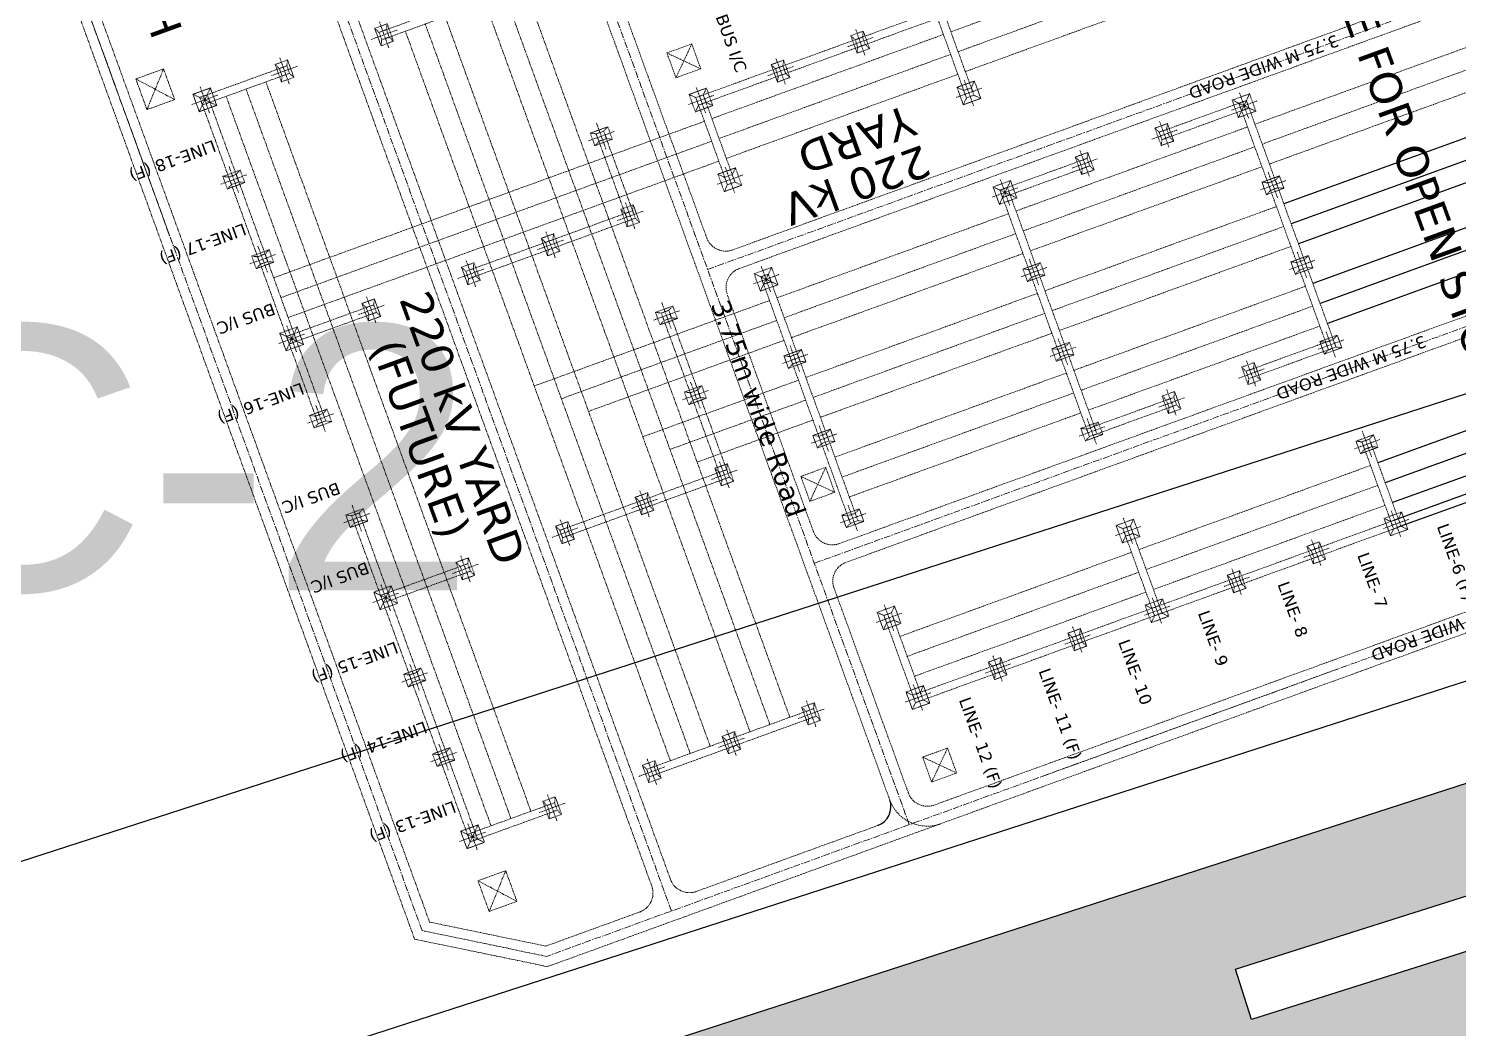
# Model space of a CAD drawing. Header units: metres. Extents: x 201400 to 215600, y 173235 to 1738400.
# Drawn here: x 205219.2 to 205489.1, y 1735489.8 to 1735678.6 of the extents above; entities that cross this region are included whole.
import ezdxf

# ---------------------------------------------------------------- set-up
doc = ezdxf.new("R2010")
doc.units = ezdxf.units.M
for name, pattern in [('CENTER', [2, 1.25, -0.25, 0.25, -0.25]), ('HIDDEN', [0.375, 0.25, -0.125]), ('PHANTOM2', [1.25, 0.625, -0.125, 0.125, -0.125, 0.125, -0.125])]:
    doc.linetypes.add(name, pattern=pattern)
for name, color, linetype in [('A-BLDG-FPRT', 7, 'Continuous'), ('E-LAY-ROAD', 7, 'Continuous'), ('name power lines', 1, 'Continuous'), ('Names', 1, 'Continuous'), ('TXT', 222, 'Continuous')]:
    doc.layers.add(name, color=color, linetype=linetype)
doc.layers.add('E-LAY-CNTRL', color=1, linetype='CENTER', lineweight=0)
doc.layers.add('E-LAY-EXIST', color=8, linetype='HIDDEN', lineweight=0)
doc.layers.add('STREAM', color=7, linetype='Continuous', lineweight=0, true_color=0x3dcfff)
doc.styles.get("Standard").update_dxf_attribs({"font": 'arial.ttf', "height": 50})
doc.styles.add('STYLE1', font='verdana.ttf')

# ---------------------------------------------------------------- blocks, each defined once
blk = doc.blocks.new('TWR_CTG_p')
for p, q in [((-750, 750), (-1750, 1250)), ((1750, 1250), (750, 750)), ((-750, -750), (-1750, -1250)), ((750, -750), (1750, -1250))]:
    blk.add_line(p, q)
for points in [[(-1750, -1250), (1750, -1250), (1750, 1250), (-1750, 1250)], [(-750, -750), (750, -750), (750, 750), (-750, 750)]]:
    blk.add_lwpolyline(points, close=True)
blk = doc.blocks.new('TWR_CTH_p')
for p, q in [((-750, 750), (-1750, 1250)), ((1750, 1250), (750, 750)), ((-750, -750), (-1750, -1250)), ((750, -750), (1750, -1250))]:
    blk.add_line(p, q)
for points in [[(-1750, -1250), (1750, -1250), (1750, 1250), (-1750, 1250)], [(-750, -750), (750, -750), (750, 750), (-750, 750)]]:
    blk.add_lwpolyline(points, close=True)
blk = doc.blocks.new('TWR_CC_p')
for p, q in [((-750, 750), (-1750, 1250)), ((1750, 1250), (750, 750)), ((-750, -750), (-1750, -1250)), ((750, -750), (1750, -1250))]:
    blk.add_line(p, q)
for points in [[(-1750, -1250), (1750, -1250), (1750, 1250), (-1750, 1250)], [(-750, -750), (750, -750), (750, 750), (-750, 750)]]:
    blk.add_lwpolyline(points, close=True)
blk = doc.blocks.new('TWR_CD_p')
for p, q in [((-750, 750), (-1750, 1750)), ((-100, 100), (-750, 750)), ((750, 750), (100, 100)), ((1750, 1750), (750, 750)), ((-1750, -1750), (-750, -750)), ((-100, -100), (-750, -750)), ((100, -100), (750, -750)), ((750, -750), (1750, -1750))]:
    blk.add_line(p, q)
for points in [[(-1750, -1750), (1750, -1750), (1750, 1750), (-1750, 1750)], [(-750, -750), (750, -750), (750, 750), (-750, 750)], [(-100, -100), (100, -100), (100, 100), (-100, 100)]]:
    blk.add_lwpolyline(points, close=True)
blk = doc.blocks.new('TWR_CTI_p')
for p, q in [((-750, 750), (-1750, 1750)), ((-100, 100), (-750, 750)), ((750, 750), (100, 100)), ((1750, 1750), (750, 750)), ((-1750, -1750), (-750, -750)), ((-100, -100), (-750, -750)), ((100, -100), (750, -750)), ((750, -750), (1750, -1750))]:
    blk.add_line(p, q)
for points in [[(-1750, -1750), (1750, -1750), (1750, 1750), (-1750, 1750)], [(-750, -750), (750, -750), (750, 750), (-750, 750)], [(-100, -100), (100, -100), (100, 100), (-100, 100)]]:
    blk.add_lwpolyline(points, close=True)
blk = doc.blocks.new('TWR_CTE_p')
for p, q in [((-750, 750), (-1750, 1750)), ((1750, 1750), (750, 750)), ((-1750, -1750), (-750, -750)), ((750, -750), (1750, -1750))]:
    blk.add_line(p, q)
for points in [[(-1750, -1750), (1750, -1750), (1750, 1750), (-1750, 1750)], [(-750, -750), (750, -750), (750, 750), (-750, 750)]]:
    blk.add_lwpolyline(points, close=True)
blk = doc.blocks.new('TWR_CTK_p')
for p, q in [((-750, 750), (-1750, 1750)), ((-100, 100), (-750, 750)), ((750, 750), (100, 100)), ((1750, 1750), (750, 750)), ((-1750, -1750), (-750, -750)), ((-100, -100), (-750, -750)), ((100, -100), (750, -750)), ((750, -750), (1750, -1750))]:
    blk.add_line(p, q)
for points in [[(-1750, -1750), (1750, -1750), (1750, 1750), (-1750, 1750)], [(-750, -750), (750, -750), (750, 750), (-750, 750)], [(-100, -100), (100, -100), (100, 100), (-100, 100)]]:
    blk.add_lwpolyline(points, close=True)
blk = doc.blocks.new('TWR_CTD_p')
for p, q in [((-750, 750), (-1750, 1250)), ((1750, 1250), (750, 750)), ((-750, -750), (-1750, -1250)), ((750, -750), (1750, -1250))]:
    blk.add_line(p, q)
for points in [[(-1750, -1250), (1750, -1250), (1750, 1250), (-1750, 1250)], [(-750, -750), (750, -750), (750, 750), (-750, 750)]]:
    blk.add_lwpolyline(points, close=True)
blk = doc.blocks.new('400kv')
at = {"layer": 'E-LAY-CNTRL'}
for p, q in [((2.06, 0.61, -0.66), (54.44, 232.15, -0.29)), ((43.66, -21.72, -0.31), (98.82, 222.12, -0.31)), ((90.25, -32.26, -0.31), (127.43, 132.08, -0.31)), ((114.85, 76.49, -0.31), (279.62, 39.22, -0.31)), ((101.84, 18.94, -0.31), (306.4, -27.33, -0.31)), ((174.18, -51.25, -0.31), (19.21, -16.19, -0.31)), ((116.27, -38.15, -0.31), (289.28, -77.28, -0.31))]:
    blk.add_line(p, q, dxfattribs=at)
at = {"layer": 'E-LAY-CNTRL', "elevation": -0.31}
for points in [[(32.89, 136.92), (98.65, 427.63)], [(32.89, 136.92), (86.72, 374.86)]]:
    blk.add_lwpolyline(points, dxfattribs=at)
at = {"layer": 'E-LAY-EXIST', "color": 1, "linetype": 'PHANTOM2'}
for p, q in [((0, 0, -0.67), (52.43, 231.83, -0.3)), ((4.13, 1.2, -0.66), (54.82, 225.35, -0.31)), ((43.47, 165.08, -0.31), (47.54, 157.84, -0.31)), ((48.9, 163.85, -0.31), (42.11, 159.06, -0.31)), ((43.08, -15.78, -0.67), (82.87, 160.13, -0.4)), ((46.74, -16.6, -0.67), (86.53, 159.3, -0.4)), ((51.73, 152.18, -0.31), (52.87, 157.25, -0.31)), ((51.57, 154.88, -0.31), (48.04, 139.28, -0.31)), ((53.03, 154.55, -0.31), (49.5, 138.95, -0.31)), ((54.83, 154.14, -0.31), (49.76, 155.29, -0.31)), ((67.74, 150.46, -0.31), (52.13, 153.99, -0.31)), ((52.42, 154.79, -0.31), (52.18, 154.64, -0.31)), ((52.37, 154.6, -0.31), (52.22, 154.84, -0.31)), ((68.07, 151.92, -0.31), (52.46, 155.45, -0.31)), ((23.71, 10.21, -0.31), (56.04, 153.1, -0.31)), ((27.61, 9.33, -0.31), (59.94, 152.22, -0.31)), ((31.52, 8.45, -0.31), (63.84, 151.34, -0.31)), ((70.44, 150.61, -0.31), (65.37, 151.76, -0.31)), ((67.33, 148.65, -0.31), (68.48, 153.72, -0.31)), ((86.84, 144.24, -0.31), (87.99, 149.31, -0.31)), ((89.95, 146.2, -0.31), (84.88, 147.35, -0.31)), ((102.85, 142.51, -0.31), (87.25, 146.04, -0.31)), ((103.18, 143.98, -0.31), (87.58, 147.51, -0.31)), ((58.83, 2.27, -0.31), (91.15, 145.16, -0.31)), ((62.73, 1.39, -0.31), (95.05, 144.28, -0.31)), ((66.63, 0.51, -0.31), (98.95, 143.4, -0.31)), ((49.34, 141.65, -0.31), (48.2, 136.58, -0.31)), ((74.43, -1.26, -0.31), (106.75, 141.63, -0.31)), ((78.33, -2.14, -0.31), (110.66, 140.75, -0.31)), ((48.04, 139.28, -0.31), (44.51, 123.67, -0.31)), ((49.5, 138.95, -0.31), (45.97, 123.34, -0.31)), ((51.3, 138.54, -0.31), (46.23, 139.68, -0.31)), ((82.23, -3.02, -0.31), (114.56, 139.87, -0.31)), ((45.81, 126.04, -0.31), (44.67, 120.97, -0.31)), ((44.51, 123.67, -0.31), (40.98, 108.07, -0.31)), ((45.97, 123.34, -0.31), (42.44, 107.73, -0.31)), ((47.77, 122.93, -0.31), (42.7, 124.08, -0.31)), ((129.46, 100.35, -0.31), (45.09, 119.44, -0.31)), ((128.57, 96.45, -0.31), (44.21, 115.54, -0.31)), ((127.69, 92.55, -0.31), (43.32, 111.64, -0.31)), ((112.14, 111.04, -0.31), (110.99, 105.97, -0.31)), ((40.98, 108.07, -0.31), (37.45, 92.46, -0.31)), ((44.24, 107.33, -0.31), (39.17, 108.47, -0.31)), ((41.14, 105.37, -0.31), (42.28, 110.43, -0.31)), ((41.83, 107.98, -0.31), (41.59, 107.82, -0.31)), ((41.78, 107.78, -0.31), (41.63, 108.02, -0.31)), ((57.48, 105.1, -0.31), (41.87, 108.63, -0.31)), ((110.83, 108.67, -0.31), (107.3, 93.06, -0.31)), ((112.29, 108.34, -0.31), (108.76, 92.73, -0.31)), ((114.1, 107.93, -0.31), (109.03, 109.08, -0.31)), ((42.44, 107.73, -0.31), (38.91, 92.13, -0.31)), ((57.15, 103.64, -0.31), (41.54, 107.17, -0.31)), ((56.74, 101.84, -0.31), (57.89, 106.9, -0.31)), ((59.85, 103.8, -0.31), (54.78, 104.94, -0.31)), ((79.36, 99.38, -0.31), (74.29, 100.53, -0.31)), ((76.25, 97.42, -0.31), (77.4, 102.49, -0.31)), ((92.59, 97.16, -0.31), (76.99, 100.69, -0.31)), ((92.26, 95.7, -0.31), (76.66, 99.23, -0.31)), ((91.85, 93.89, -0.31), (93, 98.96, -0.31)), ((38.75, 94.83, -0.31), (37.61, 89.76, -0.31)), ((94.96, 95.85, -0.31), (89.89, 97, -0.31)), ((107.87, 92.17, -0.31), (92.26, 95.7, -0.31)), ((108.2, 93.63, -0.31), (92.59, 97.16, -0.31)), ((107.46, 90.36, -0.31), (108.61, 95.43, -0.31)), ((40.71, 91.72, -0.31), (35.64, 92.87, -0.31)), ((110.57, 92.32, -0.31), (105.5, 93.47, -0.31)), ((121.51, 65.24, -0.31), (75.43, 75.67, -0.31)), ((104.19, 75.93, -0.31), (103.05, 70.86, -0.31)), ((33.03, 72.95, -0.31), (29.5, 57.35, -0.31)), ((36.3, 72.21, -0.31), (31.23, 73.36, -0.31)), ((34.34, 75.32, -0.31), (33.19, 70.25, -0.31)), ((102.89, 73.56, -0.31), (99.36, 57.95, -0.31)), ((104.35, 73.22, -0.31), (100.82, 57.62, -0.31)), ((106.16, 72.82, -0.31), (101.09, 73.96, -0.31)), ((34.5, 72.62, -0.31), (30.97, 57.02, -0.31)), ((120.63, 61.34, -0.31), (78.45, 70.88, -0.31)), ((119.75, 57.44, -0.31), (81.47, 66.1, -0.31)), ((29.66, 54.65, -0.31), (30.81, 59.72, -0.31)), ((100.66, 60.32, -0.31), (99.52, 55.25, -0.31)), ((29.5, 57.35, -0.31), (25.97, 41.74, -0.31)), ((30.97, 57.02, -0.31), (27.44, 41.41, -0.31)), ((32.77, 56.61, -0.31), (27.7, 57.75, -0.31)), ((30.36, 57.26, -0.31), (30.12, 57.11, -0.31)), ((30.31, 57.06, -0.31), (30.16, 57.3, -0.31)), ((46.01, 54.38, -0.31), (30.4, 57.91, -0.31)), ((99.36, 57.95, -0.31), (95.83, 42.34, -0.31)), ((100.82, 57.62, -0.31), (97.29, 42.01, -0.31)), ((102.63, 57.21, -0.31), (97.56, 58.36, -0.31)), ((45.68, 52.92, -0.31), (30.07, 56.45, -0.31)), ((48.38, 53.08, -0.31), (43.31, 54.22, -0.31)), ((45.27, 51.12, -0.31), (46.42, 56.19, -0.31)), ((117.98, 49.64, -0.31), (87.5, 56.53, -0.31)), ((64.78, 46.7, -0.31), (65.92, 51.77, -0.31)), ((117.1, 45.73, -0.31), (90.52, 51.75, -0.31)), ((67.88, 48.67, -0.31), (62.81, 49.81, -0.31)), ((81.12, 46.44, -0.31), (65.51, 49.97, -0.31)), ((80.79, 44.98, -0.31), (65.18, 48.51, -0.31)), ((83.49, 45.14, -0.31), (78.42, 46.28, -0.31)), ((80.38, 43.17, -0.31), (81.53, 48.24, -0.31)), ((96.73, 42.91, -0.31), (81.12, 46.44, -0.31)), ((116.22, 41.83, -0.31), (93.54, 46.96, -0.31)), ((27.28, 44.11, -0.31), (26.13, 39.04, -0.31)), ((96.4, 41.45, -0.31), (80.79, 44.98, -0.31)), ((95.99, 39.64, -0.31), (97.13, 44.71, -0.31)), ((261.97, 33.47, -0.31), (216.61, 43.73, -0.31)), ((25.97, 41.74, -0.31), (22.44, 26.14, -0.31)), ((27.44, 41.41, -0.31), (23.91, 25.8, -0.31)), ((29.24, 41, -0.31), (24.17, 42.15, -0.31)), ((99.1, 41.61, -0.31), (94.03, 42.75, -0.31)), ((261.08, 29.57, -0.31), (215.73, 39.83, -0.31)), ((260.2, 25.67, -0.31), (214.85, 35.93, -0.31)), ((23.75, 28.5, -0.31), (22.6, 23.44, -0.31)), ((22.44, 26.14, -0.31), (18.91, 10.53, -0.31)), ((23.91, 25.8, -0.31), (20.38, 10.2, -0.31)), ((25.71, 25.4, -0.31), (20.64, 26.54, -0.31)), ((22.18, 9.79, -0.31), (17.11, 10.94, -0.31)), ((19.07, 7.83, -0.31), (20.22, 12.9, -0.31)), ((35.42, 7.57, -0.31), (19.81, 11.1, -0.31)), ((35.09, 6.1, -0.31), (19.48, 9.63, -0.31)), ((19.77, 10.44, -0.31), (19.53, 10.29, -0.31)), ((19.72, 10.24, -0.31), (19.57, 10.48, -0.31)), ((34.68, 4.3, -0.31), (35.83, 9.37, -0.31)), ((37.79, 6.26, -0.31), (32.72, 7.41, -0.31)), ((16.03, 2.82, -0.31), (20.1, -4.42, -0.31)), ((57.29, 1.85, -0.31), (52.22, 3, -0.31)), ((54.19, -0.11, -0.31), (55.33, 4.96, -0.31)), ((70.53, -0.38, -0.31), (54.92, 3.15, -0.31)), ((0, 0), (18.29, -17.9, -0.03)), ((19.21, -16.19, -0.31), (2.06, 0.61, -0.31)), ((4.13, 1.2, -0.14), (20.14, -14.48, -0.17)), ((21.46, 1.59, -0.31), (14.67, -3.2, -0.31)), ((70.2, -1.84, -0.31), (54.59, 1.69, -0.31)), ((69.79, -3.64, -0.31), (70.94, 1.43, -0.31)), ((72.9, -1.68, -0.31), (67.83, -0.54, -0.31)), ((85.8, -5.37, -0.31), (70.2, -1.84, -0.31)), ((86.14, -3.91, -0.31), (70.53, -0.38, -0.31)), ((85.4, -7.17, -0.31), (86.54, -2.1, -0.31)), ((88.51, -5.21, -0.31), (83.44, -4.07, -0.31)), ((20.14, -14.48, -0.15), (38.58, -18.65, -0.17)), ((18.29, -17.9, -0.01), (94.83, -35.2, -0.11)), ((49.56, -21.14, -0.18), (85.18, -29.19, -0.22))]:
    blk.add_line(p, q, dxfattribs=at)
at = {"layer": 'E-LAY-EXIST', "color": 4}
for p, q in [((89.68, -26.32, -0.67), (125, 129.81, -0.67)), ((117.94, 81.61, -0.24), (128.24, 127.17, -0.67)), ((135.35, 113.94, -0.31), (129.37, 110.17, -0.31)), ((134.24, 109.06, -0.31), (130.47, 115.04, -0.31)), ((130.5, 101.56, -0.31), (131.64, 106.63, -0.31)), ((126.81, 88.65, -0.31), (130.34, 104.26, -0.31)), ((128.27, 88.32, -0.31), (131.8, 103.92, -0.31)), ((133.61, 103.52, -0.31), (128.54, 104.66, -0.31)), ((146.51, 99.83, -0.31), (130.9, 103.36, -0.31)), ((146.84, 101.29, -0.31), (131.24, 104.82, -0.31)), ((146.1, 98.03, -0.31), (147.25, 103.1, -0.31)), ((176.27, 89.76, -0.31), (130.92, 100.02, -0.31)), ((149.21, 99.99, -0.31), (144.14, 101.13, -0.31)), ((162.45, 97.76, -0.31), (146.84, 101.29, -0.31)), ((162.12, 96.3, -0.31), (146.51, 99.83, -0.31)), ((164.82, 96.46, -0.31), (159.75, 97.6, -0.31)), ((161.71, 94.5, -0.31), (162.86, 99.57, -0.31)), ((178.05, 94.23, -0.31), (162.45, 97.76, -0.31)), ((175.39, 85.86, -0.31), (130.04, 96.12, -0.31)), ((177.72, 92.77, -0.31), (162.12, 96.3, -0.31)), ((174.51, 81.96, -0.31), (129.15, 92.22, -0.31)), ((173.63, 78.06, -0.31), (177.16, 93.67, -0.31)), ((175.09, 77.73, -0.31), (178.62, 93.33, -0.31)), ((126.97, 85.95, -0.31), (128.11, 91.02, -0.31)), ((223.09, 79.17, -0.31), (177.74, 89.43, -0.31)), ((130.08, 87.91, -0.31), (125.01, 89.06, -0.31)), ((222.21, 75.27, -0.31), (176.85, 85.53, -0.31)), ((221.33, 71.37, -0.31), (175.97, 81.63, -0.31)), ((176.89, 77.32, -0.31), (171.82, 78.47, -0.31)), ((173.78, 75.36, -0.31), (174.93, 80.43, -0.31)), ((120.63, 77.1, -0.15), (274.5, 42.3, -0.59)), ((119.98, 73.41, -0.24), (273.72, 38.63, -0.4)), ((104.92, 24.06, -0.24), (115.43, 70.54, -0.24)), ((123.7, 71.51, -0.31), (122.55, 66.44, -0.31)), ((122.4, 69.14, -0.31), (118.87, 53.54, -0.31)), ((123.86, 68.81, -0.31), (120.33, 53.21, -0.31)), ((125.66, 68.4, -0.31), (120.59, 69.55, -0.31)), ((168.33, 54.65, -0.31), (122.98, 64.91, -0.31)), ((167.45, 50.75, -0.31), (122.09, 61.01, -0.31)), ((170.52, 60.92, -0.31), (169.37, 55.85, -0.31)), ((166.57, 46.85, -0.31), (121.21, 57.11, -0.31)), ((169.21, 58.55, -0.31), (165.68, 42.95, -0.31)), ((170.68, 58.22, -0.31), (167.15, 42.62, -0.31)), ((172.48, 57.81, -0.31), (167.41, 58.96, -0.31)), ((185.39, 54.13, -0.31), (169.78, 57.66, -0.31)), ((185.72, 55.59, -0.31), (170.11, 59.12, -0.31)), ((186.12, 57.39, -0.31), (184.98, 52.32, -0.31)), ((120.17, 55.91, -0.31), (119.02, 50.84, -0.31)), ((215.15, 44.06, -0.31), (169.79, 54.32, -0.31)), ((188.09, 54.28, -0.31), (183.02, 55.43, -0.31)), ((118.87, 53.54, -0.31), (115.34, 37.93, -0.31)), ((120.33, 53.21, -0.31), (116.8, 37.6, -0.31)), ((122.13, 52.8, -0.31), (117.06, 53.95, -0.31)), ((203.69, 50.75, -0.31), (198.62, 51.9, -0.31)), ((201.73, 53.86, -0.31), (200.58, 48.79, -0.31)), ((216.93, 48.53, -0.31), (201.32, 52.06, -0.31)), ((164.8, 39.05, -0.31), (119.45, 49.3, -0.31)), ((214.27, 40.16, -0.31), (168.91, 50.42, -0.31)), ((216.6, 47.07, -0.31), (200.99, 50.6, -0.31)), ((217.34, 50.33, -0.31), (216.19, 45.26, -0.31)), ((213.38, 36.26, -0.31), (168.03, 46.52, -0.31)), ((216.03, 47.96, -0.31), (212.5, 32.36, -0.31)), ((217.49, 47.63, -0.31), (213.96, 32.03, -0.31)), ((219.3, 47.22, -0.31), (214.23, 48.37, -0.31)), ((163.92, 35.14, -0.31), (118.56, 45.4, -0.31)), ((168.95, 42.21, -0.31), (163.88, 43.35, -0.31)), ((166.99, 45.32, -0.31), (165.84, 40.25, -0.31)), ((163.04, 31.24, -0.31), (117.68, 41.5, -0.31)), ((165.68, 42.95, -0.31), (162.15, 27.34, -0.31)), ((167.15, 42.62, -0.31), (163.62, 27.01, -0.31)), ((115.34, 37.93, -0.31), (111.81, 22.33, -0.31)), ((118.6, 37.19, -0.31), (113.53, 38.34, -0.31)), ((116.64, 40.3, -0.31), (115.49, 35.23, -0.31)), ((211.62, 28.46, -0.31), (166.26, 38.71, -0.31)), ((116.8, 37.6, -0.31), (113.27, 21.99, -0.31)), ((113.42, 33.01, -0.31), (107.44, 29.23, -0.31)), ((112.32, 28.13, -0.31), (108.55, 34.11, -0.31)), ((161.27, 23.44, -0.31), (115.92, 33.7, -0.31)), ((210.74, 24.55, -0.31), (165.38, 34.81, -0.31)), ((215.77, 31.62, -0.31), (210.7, 32.76, -0.31)), ((213.81, 34.73, -0.31), (212.66, 29.66, -0.31)), ((160.39, 19.54, -0.31), (115.03, 29.8, -0.31)), ((163.46, 29.71, -0.31), (162.31, 24.64, -0.31)), ((209.85, 20.65, -0.31), (164.5, 30.91, -0.31)), ((212.5, 32.36, -0.31), (208.97, 16.75, -0.31)), ((213.96, 32.03, -0.31), (210.43, 16.42, -0.31)), ((162.15, 27.34, -0.31), (158.62, 11.74, -0.31)), ((163.62, 27.01, -0.31), (160.09, 11.4, -0.31)), ((165.42, 26.6, -0.31), (160.35, 27.75, -0.31)), ((113.11, 24.7, -0.31), (111.96, 19.63, -0.31)), ((159.51, 15.64, -0.31), (114.15, 25.9, -0.31)), ((115.07, 21.59, -0.31), (110, 22.73, -0.31)), ((208.09, 12.85, -0.31), (162.73, 23.11, -0.31)), ((107.79, 19.52, -0.24), (261.49, -15.25, -0.59)), ((207.21, 8.95, -0.31), (161.85, 19.21, -0.31)), ((210.28, 19.12, -0.31), (209.13, 14.05, -0.31)), ((208.97, 16.75, -0.31), (205.44, 1.15, -0.31)), ((210.43, 16.42, -0.31), (206.9, 0.81, -0.31)), ((212.24, 16.01, -0.31), (207.17, 17.16, -0.31)), ((106.66, 15.92, -0.24), (260.66, -18.91, -0.59)), ((159.93, 14.11, -0.31), (158.78, 9.04, -0.31)), ((206.32, 5.05, -0.31), (160.97, 15.31, -0.31)), ((93.34, -27.14, -0.67), (102.55, 13.45, -0.24)), ((161.89, 11, -0.31), (156.82, 12.14, -0.31)), ((174.79, 7.31, -0.31), (159.19, 10.84, -0.31)), ((175.13, 8.77, -0.31), (159.52, 12.3, -0.31)), ((177.5, 7.47, -0.31), (172.43, 8.61, -0.31)), ((175.53, 10.57, -0.31), (174.39, 5.51, -0.31)), ((191.14, 7.04, -0.31), (189.99, 1.97, -0.31)), ((107.39, 2.82, -0.31), (103.86, -12.79, -0.31)), ((110.66, 2.08, -0.31), (105.59, 3.23, -0.31)), ((108.7, 5.19, -0.31), (107.55, 0.12, -0.31)), ((193.1, 3.94, -0.31), (188.03, 5.08, -0.31)), ((206.01, 0.25, -0.31), (190.4, 3.78, -0.31)), ((206.34, 1.71, -0.31), (190.73, 5.24, -0.31)), ((206.75, 3.51, -0.31), (205.6, -1.56, -0.31)), ((108.86, 2.49, -0.31), (105.33, -13.12, -0.31)), ((208.71, 0.41, -0.31), (203.64, 1.55, -0.31)), ((153.33, -11.67, -0.31), (107.97, -1.41, -0.31)), ((152.45, -15.57, -0.31), (107.09, -5.32, -0.31)), ((154.21, -7.77, -0.31), (150.68, -23.38, -0.31)), ((157.48, -8.51, -0.31), (152.41, -7.36, -0.31)), ((155.52, -5.4, -0.31), (154.37, -10.47, -0.31)), ((105.17, -10.42, -0.31), (104.02, -15.49, -0.31)), ((151.56, -19.48, -0.31), (106.21, -9.22, -0.31)), ((155.67, -8.1, -0.31), (152.14, -23.71, -0.31)), ((107.13, -13.53, -0.31), (102.06, -12.38, -0.31)), ((120.37, -15.75, -0.31), (104.76, -12.22, -0.31)), ((200.15, -22.26, -0.31), (154.79, -12, -0.31)), ((120.04, -17.21, -0.31), (104.43, -13.68, -0.31)), ((122.74, -17.06, -0.31), (117.67, -15.91, -0.31)), ((120.77, -13.95, -0.31), (119.63, -19.02, -0.31)), ((135.97, -19.28, -0.31), (120.37, -15.75, -0.31)), ((199.26, -26.16, -0.31), (153.91, -15.91, -0.31)), ((202.33, -15.99, -0.31), (201.19, -21.06, -0.31)), ((135.64, -20.74, -0.31), (120.04, -17.21, -0.31)), ((136.38, -17.48, -0.31), (135.23, -22.55, -0.31)), ((201.03, -18.36, -0.31), (197.5, -33.97, -0.31)), ((202.49, -18.69, -0.31), (198.96, -34.3, -0.31)), ((204.29, -19.1, -0.31), (199.22, -17.95, -0.31)), ((138.34, -20.59, -0.31), (133.27, -19.44, -0.31)), ((151.25, -24.27, -0.31), (135.64, -20.74, -0.31)), ((151.58, -22.81, -0.31), (135.97, -19.28, -0.31)), ((151.99, -21.01, -0.31), (150.84, -26.08, -0.31)), ((198.38, -30.07, -0.31), (153.03, -19.81, -0.31)), ((104.14, -24, -0.31), (98.16, -27.77, -0.31)), ((103.04, -28.88, -0.31), (99.27, -22.9, -0.31)), ((153.95, -24.12, -0.31), (148.88, -22.97, -0.31)), ((166.85, -27.8, -0.31), (151.25, -24.27, -0.31)), ((167.18, -26.34, -0.31), (151.58, -22.81, -0.31)), ((169.55, -27.65, -0.31), (164.48, -26.5, -0.31)), ((167.59, -24.54, -0.31), (166.44, -29.61, -0.31)), ((182.79, -29.87, -0.31), (167.18, -26.34, -0.31)), ((182.46, -31.33, -0.31), (166.85, -27.8, -0.31)), ((183.2, -28.07, -0.31), (182.05, -33.14, -0.31)), ((96.16, -31.68, -0.24), (249.9, -66.46, -0.31)), ((185.16, -31.18, -0.31), (180.09, -30.03, -0.31)), ((198.06, -34.86, -0.31), (182.46, -31.33, -0.31)), ((198.39, -33.4, -0.31), (182.79, -29.87, -0.31)), ((198.8, -31.6, -0.31), (197.66, -36.67, -0.31)), ((200.76, -34.71, -0.31), (195.69, -33.56, -0.31)), ((94.83, -35.2, -0.11), (249.08, -70.11, -0.31))]:
    blk.add_line(p, q, dxfattribs=at)
at = {"layer": 'E-LAY-EXIST', "color": 1, "linetype": 'PHANTOM2', "elevation": -0.31}
for points in [[(48.9, 163.85), (47.54, 157.84), (42.11, 159.06), (43.47, 165.08)], [(21.46, 1.59), (20.1, -4.42), (14.67, -3.2), (16.03, 2.82)]]:
    blk.add_lwpolyline(points, close=True, dxfattribs=at)
at = {"layer": 'E-LAY-EXIST', "color": 4, "elevation": -0.31}
for points in [[(135.35, 113.94), (134.24, 109.06), (129.37, 110.17), (130.47, 115.04)], [(113.42, 33.01), (112.32, 28.13), (107.44, 29.23), (108.55, 34.11)], [(104.14, -24), (103.04, -28.88), (98.16, -27.77), (99.27, -22.9)]]:
    blk.add_lwpolyline(points, close=True, dxfattribs=at)
at = {"layer": 'E-LAY-EXIST', "color": 4}
for centre, radius, start, end in [((121.64, 80.77, -0.24), 3.8, 167.254, 257.254), ((119.14, 69.7, -0.24), 3.8, 77.254, 167.254), ((108.63, 23.23, -0.24), 3.8, 167.254, 257.254), ((106.12, 12.15, -0.24), 3.8, 77.254, 167.254), ((97.04, -27.98, -0.67), 7.55, 167.254, 257.254), ((97.04, -27.98, -0.67), 3.8, 167.254, 257.254)]:
    blk.add_arc(centre, radius, start, end, dxfattribs=at)
at = {"layer": 'E-LAY-EXIST', "color": 1, "linetype": 'PHANTOM2'}
for centre, start, end in [((39.37, -14.94, -0.67), 257.254, 347.254), ((50.45, -17.44, -0.67), 167.254, 257.254)]:
    blk.add_arc(centre, 3.8, start, end, dxfattribs=at)
at = {"layer": 'E-LAY-ROAD', "ltscale": 2500}
for p, q in [((258.44, 17.87, -0.31), (213.08, 28.12, -0.31)), ((257.55, 13.96, -0.31), (212.2, 24.22, -0.31)), ((256.67, 10.06, -0.31), (211.32, 20.32, -0.31)), ((254.91, 2.26, -0.31), (209.55, 12.52, -0.31)), ((254.02, -1.64, -0.31), (208.67, 8.62, -0.31)), ((253.14, -5.54, -0.31), (207.79, 4.72, -0.31)), ((246.96, -32.85, -0.31), (201.61, -22.59, -0.31)), ((246.08, -36.75, -0.31), (200.73, -26.5, -0.31)), ((245.2, -40.66, -0.31), (199.84, -30.4, -0.31)), ((213.67, -38.39, -0.31), (198.06, -34.86, -0.31)), ((214, -36.93, -0.31), (198.39, -33.4, -0.31))]:
    blk.add_line(p, q, dxfattribs=at)
at = {"layer": 'E-LAY-ROAD'}
blk.add_arc((85.97, -25.48, -0.67), 3.8, 257.254, 347.254, dxfattribs=at)
at = {"layer": 'E-LAY-EXIST', "color": 1, "linetype": 'PHANTOM2', "yscale": 0.0009999999310821295, "zscale": 0.001}
for name, p, xscale, rotation in [('TWR_CD_p', (52.3, 154.72, -0.31), -0.0009999999398089005, 257.2539829661908), ('TWR_CC_p', (67.9, 151.19, -0.31), -0.0009999999398089005, 257.2539829661908), ('TWR_CTG_p', (87.41, 146.77, -0.31), -0.0009999999398089005, 257.2539829661908), ('TWR_CTH_p', (48.77, 139.11, -0.31), -0.0009999999965821884, 347.2539837020024), ('TWR_CTH_p', (45.24, 123.51, -0.31), -0.0009999999965821884, 347.2539837020024), ('TWR_CD_p', (41.71, 107.9, -0.31), -0.0009999999398089005, 257.2539829661908), ('TWR_CTH_p', (111.56, 108.5, -0.31), -0.0009999999965821884, 347.2539837020024), ('TWR_CC_p', (57.31, 104.37, -0.31), -0.0009999999398089005, 257.2539829661908), ('TWR_CTG_p', (76.82, 99.96, -0.31), -0.0009999999398089005, 257.2539829661908), ('TWR_CTH_p', (92.43, 96.43, -0.31), -0.0009999999398089005, 257.2539829661908), ('TWR_CTG_p', (108.03, 92.9, -0.31), -0.0009999999398089005, 257.2539829661908), ('TWR_CTH_p', (38.18, 92.29, -0.31), -0.0009999999965821884, 347.2539837020024), ('TWR_CTH_p', (33.77, 72.79, -0.31), -0.0009999999965821884, 347.2539837020024), ('TWR_CTH_p', (103.62, 73.39, -0.31), -0.0009999999965821884, 347.2539837020024), ('TWR_CTH_p', (100.09, 57.78, -0.31), -0.0009999999965821884, 347.2539837020024), ('TWR_CD_p', (30.24, 57.18, -0.31), -0.0009999999398089005, 257.2539829661908), ('TWR_CC_p', (45.84, 53.65, -0.31), -0.0009999999398089005, 257.2539829661908), ('TWR_CTG_p', (65.35, 49.24, -0.31), -0.0009999999398089005, 257.2539829661908), ('TWR_CTH_p', (80.95, 45.71, -0.31), -0.0009999999398089005, 257.2539829661908), ('TWR_CTG_p', (96.56, 42.18, -0.31), -0.0009999999398089005, 257.2539829661908), ('TWR_CTH_p', (26.71, 41.58, -0.31), -0.0009999999965821884, 347.2539837020024), ('TWR_CTH_p', (23.18, 25.97, -0.31), -0.0009999999965821884, 347.2539837020024), ('TWR_CD_p', (19.65, 10.36, -0.31), -0.0009999999398089005, 257.2539829661908), ('TWR_CC_p', (35.25, 6.83, -0.31), -0.0009999999398089005, 257.2539829661908), ('TWR_CTG_p', (54.76, 2.42, -0.31), -0.0009999999398089005, 257.2539829661908), ('TWR_CTH_p', (70.36, -1.11, -0.31), -0.0009999999398089005, 257.2539829661908), ('TWR_CTG_p', (85.97, -4.64, -0.31), -0.0009999999398089005, 257.2539829661908)]:
    blk.add_blockref(name, p, dxfattribs=dict(at, xscale=xscale, rotation=rotation))
at = {"layer": 'E-LAY-EXIST', "color": 4}
for name, p, xscale, yscale, zscale, rotation in [('TWR_CTE_p', (131.07, 104.09, -0.31), 0.0009999999965821884, 0.0009999999965821884, 0.0009999999965821884, 167.2539837020024), ('TWR_CTD_p', (146.68, 100.56, -0.31), 0.0009999999398089005, 0.0009999999398089005, 0.0009999999398089005, 77.25398296619082), ('TWR_CTD_p', (162.28, 97.03, -0.31), 0.0009999999398089005, 0.0009999999398089005, 0.0009999999398089005, 77.25398296619082), ('TWR_CTE_p', (127.54, 88.48, -0.31), 0.0009999999965821884, 0.0009999999965821884, 0.0009999999965821884, 167.2539837020024), ('TWR_CTE_p', (174.36, 77.89, -0.31), 0.0009999999965821884, 0.0009999999965821884, 0.0009999999965821884, 167.2539837020024), ('TWR_CTK_p', (123.13, 68.98, -0.31), -0.0009999999965821884, 0.0009999999310821295, 0.001, 347.2539837020024), ('TWR_CTK_p', (169.94, 58.39, -0.31), -0.0009999999965821884, 0.0009999999310821295, 0.001, 347.2539837020024), ('TWR_CTD_p', (185.55, 54.86, -0.31), -0.0009999999398089005, 0.0009999999310821295, 0.001, 77.25398296619088), ('TWR_CTH_p', (119.6, 53.37, -0.31), -0.0009999999965821884, 0.0009999999310821295, 0.001, 347.2539837020024), ('TWR_CTD_p', (201.16, 51.33, -0.31), -0.0009999999398089005, 0.0009999999310821295, 0.001, 77.25398296619088), ('TWR_CTI_p', (216.76, 47.8, -0.31), -0.0009999999965821884, 0.0009999999310821295, 0.001, 347.2539837020024), ('TWR_CTH_p', (166.41, 42.78, -0.31), -0.0009999999965821884, 0.0009999999310821295, 0.001, 347.2539837020024), ('TWR_CTG_p', (116.07, 37.77, -0.31), -0.0009999999965821884, 0.0009999999310821295, 0.001, 347.2539837020024), ('TWR_CTH_p', (213.23, 32.19, -0.31), -0.0009999999965821884, 0.0009999999310821295, 0.001, 347.2539837020024), ('TWR_CTG_p', (162.88, 27.18, -0.31), -0.0009999999965821884, 0.0009999999310821295, 0.001, 347.2539837020024), ('TWR_CTG_p', (112.54, 22.16, -0.31), -0.0009999999965821884, 0.0009999999310821295, 0.001, 347.2539837020024), ('TWR_CTG_p', (209.7, 16.59, -0.31), -0.0009999999965821884, 0.0009999999310821295, 0.001, 347.2539837020024), ('TWR_CTG_p', (159.35, 11.57, -0.31), -0.0009999999965821884, 0.0009999999310821295, 0.001, 347.2539837020024), ('TWR_CTD_p', (174.96, 8.04, -0.31), -0.0009999999398089005, 0.0009999999310821295, 0.001, 77.25398296619088), ('TWR_CTD_p', (190.57, 4.51, -0.31), -0.0009999999398089005, 0.0009999999310821295, 0.001, 77.25398296619088), ('TWR_CTE_p', (108.12, 2.65, -0.31), -0.0009999999965821884, 0.0009999999310821295, 0.001, 347.2539837020024), ('TWR_CTG_p', (206.17, 0.98, -0.31), -0.0009999999965821884, 0.0009999999310821295, 0.001, 347.2539837020024), ('TWR_CTE_p', (154.94, -7.94, -0.31), -0.0009999999965821884, 0.0009999999310821295, 0.001, 347.2539837020024), ('TWR_CTE_p', (104.59, -12.95, -0.31), -0.0009999999965821884, 0.0009999999310821295, 0.001, 347.2539837020024), ('TWR_CTD_p', (120.2, -16.48, -0.31), -0.0009999999398089005, 0.0009999999310821295, 0.001, 77.25398296619088), ('TWR_CTD_p', (135.81, -20.01, -0.31), -0.0009999999398089005, 0.0009999999310821295, 0.001, 77.25398296619088), ('TWR_CC_p', (201.76, -18.53, -0.31), -0.0009999999965821884, 0.0009999999310821295, 0.001, 347.2539837020024), ('TWR_CTE_p', (151.41, -23.54, -0.31), -0.0009999999965821884, 0.0009999999310821295, 0.001, 347.2539837020024), ('TWR_CTD_p', (167.02, -27.07, -0.31), -0.0009999999398089005, 0.0009999999310821295, 0.001, 77.25398296619088), ('TWR_CTD_p', (182.62, -30.6, -0.31), -0.0009999999398089005, 0.0009999999310821295, 0.001, 77.25398296619088), ('TWR_CTE_p', (198.23, -34.13, -0.31), -0.0009999999965821884, 0.0009999999310821295, 0.001, 347.2539837020024)]:
    blk.add_blockref(name, p, dxfattribs=dict(at, xscale=xscale, yscale=yscale, zscale=zscale, rotation=rotation))
at = {"layer": 'E-LAY-EXIST', "color": 1, "linetype": 'PHANTOM2', "style": 'STYLE1'}
for s, height, rotation, p in [('LINE-18 (F)', 2.25, 167.254, (49.56, 147.54, -0.38)), ('LINE-17 (F)', 2.25, 167.254, (45.87, 131.2, -0.38)), ('BUS I/C', 2.25, 167.254, (42.34, 115.59, -0.38)), ('LINE-16 (F)', 2.25, 167.254, (38.81, 99.99, -0.38)), ('220 kV YARD', 6, 257.254, (62.83, 103.32, 0.24)), ('(FUTURE)', 6, 257.254, (53.45, 98.6, 0.24)), ('BUS I/C', 2.25, 167.254, (34.39, 80.48, -0.38)), ('BUS I/C', 2.25, 167.254, (30.86, 64.88, -0.38)), ('LINE-15 (F)', 2.25, 167.254, (27.33, 49.27, -0.38)), ('LINE-14 (F)', 2.25, 167.254, (23.8, 33.66, -0.38)), ('LINE-13 (F)', 2.25, 167.254, (20.27, 18.06, -0.38))]:
    blk.add_text(s, height=height, rotation=rotation, dxfattribs=at).set_placement(p)
at = {"layer": 'E-LAY-EXIST', "color": 4, "style": 'STYLE1'}
for s, height, rotation, p in [('BUS I/C', 2.25, 257.254, (141.88, 115.84, -0.38)), ('YARD', 6, 167.254, (163.5, 82.33, 0.05))]:
    blk.add_text(s, height=height, rotation=rotation, dxfattribs=at).set_placement(p)
at = {"layer": 'TXT', "linetype": 'Continuous', "style": 'STYLE1'}
for s, height, rotation, p in [('FFPH', 6, 257.254, (54.62, 189.39, -0.67)), ('220 kV', 6, 167.254, (161.79, 74.41, 0.05)), ('3.75m wide Road', 3.6, 257.254, (111.79, 70.65, -0.32)), ('SPACE FOR OPEN STORE & TOWNSHIP', 6, 257.254, (246.45, 73.22, -0.68))]:
    blk.add_text(s, height=height, rotation=rotation, dxfattribs=at).set_placement(p)
at = {"layer": 'TXT', "style": 'STYLE1'}
for s, rotation, p in [('3.75 M WIDE ROAD', 167.254, (238.65, 49.73, 0.05)), ('3.75 M WIDE ROAD', 167.254, (221.85, -6.96, 0.05)), ('LINE- 12 (F)', 257.254, (110.83, -17.48, -0.38)), ('LINE- 11 (F)', 257.254, (126.44, -21.01, -0.38)), ('LINE- 10', 257.254, (142.04, -24.54, -0.38)), ('LINE- 9', 257.254, (157.65, -28.07, -0.38)), ('LINE- 8', 257.254, (173.25, -31.6, -0.38)), ('LINE- 7', 257.254, (188.86, -35.13, -0.38)), ('LINE-6 (F)', 257.254, (204.46, -38.66, -0.38)), ('3.75 M WIDE ROAD', 167.254, (210.26, -58.16, 0.05))]:
    blk.add_text(s, height=2.25, rotation=rotation, dxfattribs=at).set_placement(p)

msp = doc.modelspace()

# ---------------------------------------------------------------- hatches: boundary and pattern name
h = msp.add_hatch(color=253)
h.dxf.hatch_style = 1
h.paths.add_polyline_path([(205536.41, 1735498.4), (206667.89, 1735864.49), (206660, 1735914.49), (206597.45, 1735894.25), (205917.72, 1735674.32), (205691.23, 1735601.04), (204361.39, 1735170.76), (204347.16, 1735166.15), (204350.53, 1735154.11), (204353.46, 1735145.07), (204355.3, 1735139.37), (204357.27, 1735130.02), (204360.65, 1735117.97), (204532.97, 1735173.73), (205284.82, 1735416.99), (205337.6, 1735434.07)])
h.paths.add_polyline_path([(205329.54, 1735451.91), (205245.39, 1735425.26), (205242.37, 1735434.79), (205326.52, 1735461.45)], flags=16)
h.paths.add_polyline_path([(205447.06, 1735501.02), (205531.2, 1735527.67), (205534.22, 1735518.14), (205450.08, 1735491.48)], flags=16)
h.paths.add_polyline_path([(205124.86, 1735385.69), (205040.71, 1735359.03), (205037.69, 1735368.56), (205121.84, 1735395.22)], flags=16)
h.paths.add_polyline_path([(205651.74, 1735567.24), (205735.89, 1735593.9), (205738.91, 1735584.37), (205654.76, 1735557.71)], flags=16)
h.paths.add_polyline_path([(204920.18, 1735319.46), (204836.03, 1735292.8), (204833.01, 1735302.34), (204917.16, 1735329)], flags=16)
h.paths.add_polyline_path([(205859.44, 1735623.94), (205856.42, 1735633.47), (205940.57, 1735660.13), (205943.59, 1735650.59)], flags=16)
h.paths.add_polyline_path([(204712.47, 1735262.77), (204715.49, 1735253.24), (204631.35, 1735226.58), (204628.33, 1735236.11)], flags=16)
h.paths.add_polyline_path([(206064.12, 1735690.16), (206061.1, 1735699.69), (206145.25, 1735726.35), (206148.27, 1735716.82)], flags=16)
h.paths.add_polyline_path([(204507.79, 1735196.54), (204510.81, 1735187.01), (204426.66, 1735160.35), (204423.64, 1735169.89)], flags=16)
h.paths.add_polyline_path([(206268.81, 1735756.39), (206265.79, 1735765.92), (206349.94, 1735792.58), (206352.96, 1735783.05)], flags=16)
h.paths.add_polyline_path([(206473.49, 1735822.61), (206470.47, 1735832.15), (206554.62, 1735858.8), (206557.64, 1735849.27)], flags=16)
at = {"layer": 'STREAM'}
h = msp.add_hatch(dxfattribs=at)
h.set_pattern_fill('ANSI31', color=256, scale=250)
h.set_pattern_definition([(45, (-8694.004, -31706.453), (-22.0970869, 22.0970869), [])])
edge = h.paths.add_edge_path()
edge.add_line((205055.28, 1735849.84), (205075.23, 1735853.32))
edge.add_line((205075.23, 1735853.32), (205244.24, 1735363.58))
edge.add_line((205244.24, 1735363.58), (205847.72, 1734990.98))
edge.add_line((205847.72, 1734990.98), (205841.77, 1734972.49))
edge.add_line((205841.77, 1734972.49), (205227.67, 1735350.31))
edge.add_line((205227.67, 1735350.31), (205055.28, 1735849.84))
edge.add_line((205055.28, 1735849.84), (205075.23, 1735853.32))

# ---------------------------------------------------------------- linework, layer by layer
at = {"color": 253}
for points in [[(208228.86, 1735984.82), (206650.26, 1735984.82), (204441.71, 1735270.23)], [(209512.13, 1735329.63), (208217.43, 1735933.23), (206658.4, 1735933.23), (204457.75, 1735221.19)]]:
    msp.add_lwpolyline(points, dxfattribs=at)
at = {"layer": 'A-BLDG-FPRT', "color": 2}
msp.add_lwpolyline([(205534.22, 1735518.14), (205450.08, 1735491.48), (205447.06, 1735501.02), (205531.2, 1735527.67), (205534.22, 1735518.14)], close=True, dxfattribs=at)
at = {"layer": 'name power lines', "color": 0, "linetype": 'Continuous', "ltscale": 50}
msp.add_lwpolyline([(204361.39, 1735170.76), (206265.48, 1735786.84), (206587.93, 1735891.17)], dxfattribs=at)

# ---------------------------------------------------------------- block references
at = {"rotation": 32.70900758124661}
msp.add_blockref('400kv', (205292.1, 1735506.66, 0.31), dxfattribs=at)

# ---------------------------------------------------------------- texts
at = {"layer": 'Names', "color": 7, "linetype": 'Continuous', "ltscale": 50}
msp.add_text('DPC-2', height=50, dxfattribs=at).set_placement((205094.08, 1735572.49))

doc.saveas('drawing.dxf')
